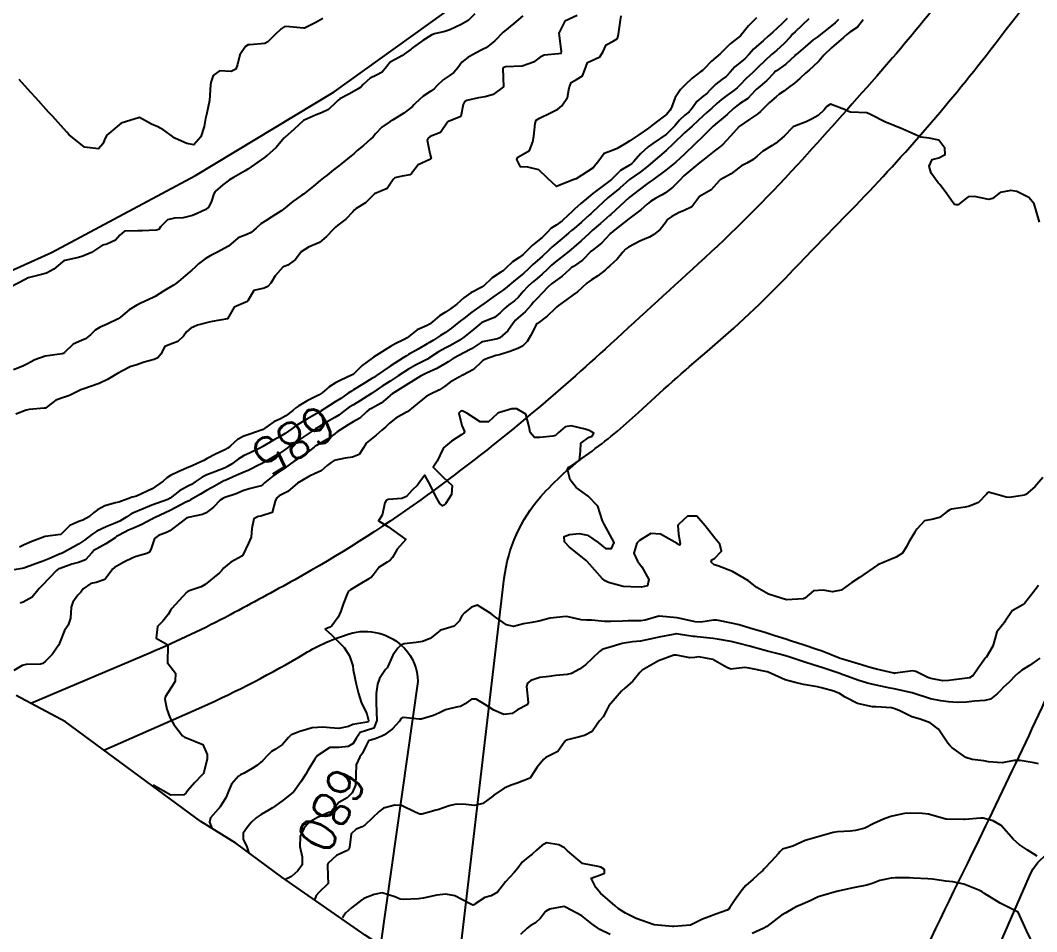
# Model space of a CAD drawing. Header units: metres. Extents: x 286371 to 293043, y 7462578 to 7466404.
# Drawn here: x 286779.7 to 286891.6, y 7465670.1 to 7465770.5 of the extents above; entities that cross this region are included whole.
import ezdxf
from ezdxf.enums import TextEntityAlignment as Align

# ---------------------------------------------------------------- set-up
doc = ezdxf.new("R2010")
doc.units = ezdxf.units.M
doc.header["$MEASUREMENT"] = 0
for name, color, linetype in [('Area', 45, 'Continuous'), ('Cotas', 45, 'Continuous'), ('Curvas de Nivel 1m', 11, 'Continuous'), ('Curvas de Nivel 5m', 15, 'Continuous'), ('Edificações', 30, 'Continuous'), ('Vias primárias', 230, 'Continuous')]:
    doc.layers.add(name, color=color, linetype=linetype)
doc.styles.add('Style-STANDARD', font='STANDARD.shx')

msp = doc.modelspace()

# ---------------------------------------------------------------- linework, layer by layer
at = {"layer": 'Area'}
msp.add_polyline3d([(286891.95, 7465619.47, 678.76), (286878.16, 7465629.85, 678.46), (286875.94, 7465630.88, 676.35), (286874.67, 7465631.51, 675.96), (286868.37, 7465635.89, 672.45), (286861.55, 7465639.93, 686.97), (286856.38, 7465643.57, 673.33), (286855.23, 7465644.44, 683.92), (286854.12, 7465645.22, 683.89), (286845.85, 7465651.02, 684.57), (286841.02, 7465654.13, 675), (286836.57, 7465657.43, 675.8), (286827.94, 7465662.83, 688.38), (286823.93, 7465665.63, 688.63), (286817.67, 7465669.74, 677.89), (286808.48, 7465676.13, 680.28), (286803.41, 7465679.86, 686.57), (286799.57, 7465682.24, 690.82), (286784.68, 7465693.22, 697.31), (286779.24, 7465696.11, 698.82)], dxfattribs=at)
at = {"layer": 'Curvas de Nivel 1m', "flags": 128}
for points, elevation in [([(286841, 7465771.01), (286839.64, 7465770.38), (286838.97, 7465769.04), (286839.24, 7465767.04), (286839.17, 7465766.81), (286838.94, 7465766.76), (286837.37, 7465766.63), (286836.93, 7465766.42), (286836.17, 7465765.84), (286834.92, 7465765.4), (286833.11, 7465765.34), (286832.92, 7465765.27), (286832.84, 7465765.22), (286832.81, 7465765.15), (286832.88, 7465763.14), (286831.74, 7465762.29), (286830.87, 7465762.05), (286830.14, 7465761.91), (286828.86, 7465761.62), (286828.59, 7465761.47), (286828.45, 7465761.21), (286828.17, 7465759.87), (286826.83, 7465759.33), (286826.76, 7465759.3), (286826.71, 7465759.24), (286825.94, 7465758.11), (286824.8, 7465757.66), (286824.57, 7465757.5), (286824.48, 7465757.27), (286824.77, 7465755.78), (286824.91, 7465755.26), (286824.85, 7465755.18), (286824.76, 7465755.12), (286823.49, 7465754.55), (286822.74, 7465753.58), (286822.58, 7465753.45), (286821.73, 7465753.31), (286820.93, 7465753.12), (286820.73, 7465752.92), (286820.08, 7465751.96), (286818.7, 7465751.35), (286817.69, 7465750.37), (286816.68, 7465749.75), (286816.47, 7465749.6), (286816.28, 7465749.39), (286815.51, 7465748.56), (286814.65, 7465747.9), (286814.38, 7465747.68), (286814.14, 7465747.42), (286813.4, 7465746.66), (286812.62, 7465746.01), (286811.41, 7465745.47), (286810.61, 7465744.96), (286809.97, 7465744.11), (286809.14, 7465743.51), (286808.73, 7465743.36), (286808.58, 7465743.27), (286807.76, 7465742.33), (286807.28, 7465741.53), (286806.94, 7465741.15), (286806.55, 7465740.97), (286805.4, 7465740.7), (286804.73, 7465739.57), (286804.63, 7465739.47), (286804.52, 7465739.43), (286803.22, 7465738.89), (286802.49, 7465737.6), (286800.82, 7465737.3), (286800.49, 7465737.24), (286799.22, 7465736.91), (286798.48, 7465736.57), (286797.98, 7465736.16), (286797.65, 7465735.68), (286797.05, 7465735.09), (286796.45, 7465734.86), (286795.61, 7465734.54), (286795.15, 7465733.71), (286794.85, 7465733.29), (286794.43, 7465733.12), (286793.34, 7465732.82), (286792.42, 7465732.51), (286791.85, 7465732.33), (286790.79, 7465731.78), (286790.55, 7465731.63), (286790.4, 7465731.56), (286789.29, 7465730.91), (286788.38, 7465730.49), (286786.58, 7465729.85), (286786.37, 7465729.77), (286785.1, 7465729.14), (286784.36, 7465728.9), (286783.6, 7465728.65), (286782.67, 7465727.91), (286782.48, 7465727.77), (286782.34, 7465727.74), (286780.66, 7465727.62), (286780.34, 7465727.55), (286779.2, 7465727.09)], 688), ([(286835.01, 7465770.94), (286834.01, 7465770.11), (286832.99, 7465769.27), (286832.84, 7465769.14), (286831.93, 7465768.19), (286830.96, 7465767.45), (286830.78, 7465767.36), (286830.42, 7465767.18), (286829.48, 7465766.66), (286828.94, 7465766.35), (286828.31, 7465765.84), (286827.87, 7465765.22), (286827.42, 7465764.72), (286826.91, 7465764.36), (286826.23, 7465763.91), (286825.56, 7465763.25), (286825.23, 7465762.92), (286824.88, 7465762.67), (286824.03, 7465762.12), (286823.16, 7465761.29), (286823.02, 7465761.14), (286822.86, 7465760.98), (286821.92, 7465760.23), (286820.84, 7465759.56), (286820.68, 7465759.48), (286820.39, 7465759.33), (286819.49, 7465758.68), (286818.81, 7465757.98), (286818.52, 7465757.64), (286818.26, 7465757.36), (286817.47, 7465756.69), (286816.78, 7465756.11), (286816.39, 7465755.77), (286815.94, 7465755.4), (286815.29, 7465754.88), (286814.75, 7465754.45), (286814.18, 7465753.99), (286813.47, 7465753.43), (286813.06, 7465753.11), (286812.72, 7465752.84), (286811.97, 7465752.21), (286811.07, 7465751.47), (286810.86, 7465751.31), (286810.7, 7465751.2), (286809.68, 7465750.51), (286808.68, 7465749.67), (286808.6, 7465749.59), (286808.49, 7465749.52), (286807.39, 7465748.81), (286806.66, 7465748.36), (286806.17, 7465748.04), (286805.67, 7465747.56), (286805.11, 7465747.09), (286804.63, 7465746.89), (286803.69, 7465746.53), (286802.61, 7465745.6), (286801.32, 7465744.91), (286800.6, 7465744.54), (286800.04, 7465744.2), (286799.33, 7465743.65), (286798.95, 7465743.29), (286798.57, 7465742.94), (286797.89, 7465742.35), (286797.12, 7465741.69), (286796.79, 7465741.45), (286796.55, 7465741.3), (286795.56, 7465740.7), (286794.53, 7465740.05), (286794.32, 7465739.94), (286793.85, 7465739.73), (286792.95, 7465739.32), (286792.51, 7465739.1), (286791.68, 7465738.6), (286790.72, 7465737.78), (286790.6, 7465737.68), (286790.49, 7465737.61), (286789.27, 7465737.02), (286788.48, 7465736.67), (286787.95, 7465736.35), (286787.41, 7465735.83), (286786.89, 7465735.4), (286786.45, 7465735.21), (286785.52, 7465734.79), (286784.55, 7465733.87), (286784.43, 7465733.78), (286784.3, 7465733.74), (286782.44, 7465733.48), (286781.29, 7465733.07), (286780.42, 7465732.62), (286779.97, 7465732.4), (286778.95, 7465731.97)], 689), ([(286872.46, 7465770.53), (286871.82, 7465769.71), (286870.98, 7465769.14), (286870.65, 7465768.89), (286870.29, 7465768.56), (286868.96, 7465767.44), (286868.12, 7465766.61), (286867.59, 7465765.96), (286866.92, 7465765.33), (286866.54, 7465765.01), (286866.12, 7465764.64), (286865.49, 7465764.06), (286864.9, 7465763.54), (286864.39, 7465763.16), (286863.73, 7465762.67), (286863.23, 7465762.32), (286862.87, 7465762.05), (286862.16, 7465761.4), (286861.45, 7465760.71), (286861.15, 7465760.41), (286860.85, 7465760.16), (286860, 7465759.56), (286858.82, 7465758.77), (286857.87, 7465757.7), (286856.98, 7465756.77), (286856.88, 7465756.68), (286856.79, 7465756.61), (286856.05, 7465756.05), (286854.77, 7465755.02), (286854.5, 7465754.81), (286852.74, 7465753.33), (286852.23, 7465752.84), (286851.5, 7465752.08), (286850.71, 7465751.48), (286850.33, 7465751.25), (286849.66, 7465750.88), (286849.06, 7465750.53), (286848.69, 7465750.21), (286848.01, 7465749.58), (286847.1, 7465748.92), (286846.67, 7465748.62), (286844.93, 7465747.24), (286844.64, 7465747), (286844.62, 7465746.99), (286844.6, 7465746.97), (286843.68, 7465745.93), (286842.62, 7465745.1), (286842.56, 7465745.05), (286842.5, 7465745), (286841.57, 7465744.04), (286840.59, 7465743.37), (286840.38, 7465743.23), (286840.15, 7465743.03), (286839.33, 7465742.29), (286838.56, 7465741.75), (286838.17, 7465741.45), (286837.76, 7465741.07), (286837.17, 7465740.45), (286836.53, 7465739.81), (286836.19, 7465739.43), (286835.91, 7465739.09), (286835.27, 7465738.35), (286834.5, 7465737.69), (286834.19, 7465737.43), (286833.96, 7465737.12), (286833.35, 7465736.26), (286832.47, 7465735.5), (286832.22, 7465735.4), (286831.13, 7465735.16), (286830.57, 7465735.06), (286830.46, 7465735.01), (286829.35, 7465734.3), (286828.44, 7465733.8), (286828.05, 7465733.6), (286827.35, 7465733.22), (286826.79, 7465732.87), (286826.42, 7465732.63), (286825.56, 7465732.11), (286824.41, 7465731.62), (286824.17, 7465731.51), (286823.75, 7465731.27), (286822.39, 7465730.43), (286820.64, 7465729.33), (286820.48, 7465729.22), (286820.37, 7465729.1), (286819.42, 7465728.29), (286818.35, 7465727.72), (286818.11, 7465727.61), (286817.81, 7465727.37), (286817.05, 7465726.67), (286816.33, 7465726.24), (286815.78, 7465725.94), (286814.96, 7465725.41), (286814.59, 7465725.14), (286814.31, 7465724.92), (286813.43, 7465724.3), (286812.29, 7465723.63), (286812.17, 7465723.57), (286812.03, 7465723.46), (286811.07, 7465722.68), (286810.26, 7465722.18), (286809.83, 7465721.92), (286809.28, 7465721.5), (286808.7, 7465721.06), (286808.24, 7465720.77), (286807.48, 7465720.28), (286806.58, 7465719.54), (286806.4, 7465719.36), (286806.22, 7465719.21), (286804.9, 7465718.88), (286804.21, 7465718.66), (286803.47, 7465718.33), (286802.2, 7465717.91), (286801.98, 7465717.82), (286801.68, 7465717.61), (286800.97, 7465716.84), (286800.17, 7465716.23), (286799.75, 7465716.06), (286798.16, 7465715.71), (286798.04, 7465715.67), (286796.14, 7465714.26), (286795.79, 7465714.06), (286794.9, 7465713.72), (286794.47, 7465713.39), (286794.11, 7465712.32), (286793.92, 7465711.92), (286793.61, 7465711.74), (286792.45, 7465711.41), (286792.1, 7465711.28), (286791.08, 7465710.79), (286790.08, 7465710.23), (286789.85, 7465710.02), (286789.71, 7465709.8), (286788.99, 7465708.88), (286788.06, 7465708.56), (286787.45, 7465708.44), (286786.61, 7465707.85), (286786.37, 7465707.51), (286786.03, 7465707.17), (286785.48, 7465706.41), (286785.31, 7465705.86), (286785.24, 7465704.62), (286784.96, 7465703.87), (286784.57, 7465703.28), (286784.02, 7465701.88), (286784.01, 7465701.83), (286783.95, 7465701.7), (286783.21, 7465700.62), (286782.48, 7465699.91), (286782.17, 7465699.66), (286781.92, 7465699.57), (286780.33, 7465699.52), (286779.92, 7465699.43), (286779, 7465698.86)], 684), ([(286866.49, 7465770.62), (286864.98, 7465769.2), (286864.7, 7465768.93), (286864.45, 7465768.66), (286863.74, 7465767.89), (286862.95, 7465767.17), (286862.69, 7465766.95), (286862.39, 7465766.69), (286861.63, 7465766.01), (286860.92, 7465765.31), (286860.62, 7465765.01), (286860.31, 7465764.72), (286859.58, 7465764.06), (286858.89, 7465763.33), (286858.6, 7465763.03), (286858.23, 7465762.75), (286857.44, 7465762.2), (286856.87, 7465761.75), (286856.35, 7465761.29), (286855.79, 7465760.79), (286855.3, 7465760.35), (286854.84, 7465759.93), (286854.26, 7465759.38), (286853.63, 7465758.82), (286852.81, 7465758.09), (286851.56, 7465756.85), (286850.78, 7465756.13), (286849.31, 7465754.89), (286848.76, 7465754.42), (286847.91, 7465753.74), (286846.73, 7465752.92), (286845.68, 7465751.98), (286844.71, 7465751.21), (286844.41, 7465750.96), (286842.68, 7465749.34), (286842.5, 7465749.17), (286842.32, 7465749), (286841.46, 7465748.22), (286840.65, 7465747.54), (286840.37, 7465747.31), (286840.04, 7465747.03), (286839.29, 7465746.39), (286838.63, 7465745.84), (286838.2, 7465745.48), (286837.78, 7465745.07), (286837.18, 7465744.5), (286836.6, 7465743.98), (286836.12, 7465743.56), (286835.62, 7465743.1), (286835.08, 7465742.6), (286834.57, 7465742.18), (286833.97, 7465741.72), (286833.27, 7465741.13), (286832.89, 7465740.8), (286832.55, 7465740.55), (286831.72, 7465739.97), (286830.59, 7465739.17), (286830.55, 7465739.15), (286830.52, 7465739.13), (286829.39, 7465738.31), (286828.5, 7465737.63), (286828.26, 7465737.44), (286827.97, 7465737.21), (286827.14, 7465736.57), (286826.48, 7465736.1), (286825.96, 7465735.76), (286825.17, 7465735.25), (286824.73, 7465734.99), (286824.46, 7465734.84), (286823.47, 7465734.26), (286822.44, 7465733.66), (286822.21, 7465733.53), (286821.85, 7465733.3), (286820.42, 7465732.37), (286818.92, 7465731.36), (286818.61, 7465731.15), (286818.4, 7465731.02), (286817.38, 7465730.39), (286816.38, 7465729.78), (286816.14, 7465729.64), (286815.8, 7465729.4), (286814.96, 7465728.82), (286814.36, 7465728.44), (286813.73, 7465728.05), (286812.82, 7465727.45), (286812.53, 7465727.26), (286812.34, 7465727.16), (286811.24, 7465726.56), (286810.32, 7465726.01), (286810.01, 7465725.8), (286809.6, 7465725.5), (286808.86, 7465724.95), (286808.3, 7465724.62), (286807.58, 7465724.24), (286806.41, 7465723.54), (286806.33, 7465723.5), (286806.28, 7465723.47), (286804.99, 7465722.85), (286804.27, 7465722.5), (286803.69, 7465722.16), (286802.93, 7465721.59), (286802.52, 7465721.33), (286802.25, 7465721.2), (286801.11, 7465720.75), (286800.24, 7465720.41), (286799.71, 7465720.16), (286798.96, 7465719.65), (286798.53, 7465719.35), (286798.22, 7465719.19), (286797.23, 7465718.66), (286796.2, 7465717.85), (286795.94, 7465717.7), (286794.18, 7465717.06), (286793.23, 7465716.69), (286792.17, 7465716.22), (286791.87, 7465716.07), (286791.43, 7465715.78), (286790.65, 7465715.3), (286790.15, 7465715.09), (286789.22, 7465714.74), (286788.14, 7465714.2), (286787.9, 7465714.06), (286787.58, 7465713.83), (286786.75, 7465713.22), (286786.12, 7465712.79), (286785.53, 7465712.45), (286784.46, 7465711.88), (286784.22, 7465711.77), (286784.1, 7465711.72), (286782.85, 7465711.15), (286782.09, 7465710.86), (286781.38, 7465710.63), (286780.08, 7465710.15), (286779.92, 7465710.1), (286779.04, 7465709.96)], 686), ([(286813, 7465770.68), (286812.24, 7465770.22), (286810.99, 7465769.61), (286810.87, 7465769.6), (286808.99, 7465769.77), (286808.75, 7465769.74), (286808.41, 7465769.51), (286807.67, 7465768.83), (286806.96, 7465768.08), (286806.6, 7465767.9), (286804.96, 7465767.77), (286804.77, 7465767.75), (286804.48, 7465767.57), (286803.86, 7465766.66), (286803.62, 7465765.58), (286803.43, 7465765.07), (286802.91, 7465764.81), (286801.64, 7465764.89), (286800.91, 7465764.4), (286800.66, 7465763.63), (286800.62, 7465763.36), (286800.54, 7465761.64), (286800.23, 7465760.25), (286800.09, 7465759.65), (286799.94, 7465758.76), (286799.56, 7465757.65), (286798.79, 7465756.77), (286798.02, 7465756.9), (286796.8, 7465757.46), (286796.65, 7465757.54), (286796.42, 7465757.7), (286795.48, 7465758.38), (286794.82, 7465758.75), (286794.13, 7465759.04), (286792.83, 7465759.75), (286790.82, 7465759.12), (286789.22, 7465757.81), (286789.06, 7465757.56), (286788.79, 7465756.86), (286788.3, 7465756.3), (286786.78, 7465756.48), (286785.07, 7465757.87), (286784.81, 7465758.16), (286783.24, 7465759.9), (286782.84, 7465760.33), (286781.4, 7465761.93), (286780.87, 7465762.5), (286779.56, 7465763.95)], 691), ([(286864.1, 7465770.67), (286863.56, 7465770.11), (286862.99, 7465769.58), (286862.51, 7465769.17), (286862, 7465768.7), (286861.46, 7465768.21), (286860.96, 7465767.79), (286860.4, 7465767.28), (286859.91, 7465766.73), (286859.44, 7465766.23), (286858.93, 7465765.81), (286858.34, 7465765.33), (286857.82, 7465764.76), (286857.38, 7465764.29), (286856.9, 7465763.93), (286856.25, 7465763.43), (286855.63, 7465762.79), (286855.26, 7465762.42), (286854.87, 7465762.12), (286854.17, 7465761.51), (286853.67, 7465760.82), (286853.3, 7465760.38), (286852.84, 7465760.01), (286852.23, 7465759.45), (286851.75, 7465758.85), (286850.81, 7465757.93), (286849.31, 7465756.89), (286848.79, 7465756.52), (286847.94, 7465755.75), (286847.24, 7465754.92), (286847.01, 7465754.68), (286846.76, 7465754.53), (286845.75, 7465753.94), (286844.75, 7465752.95), (286844.61, 7465752.84), (286842.71, 7465751.38), (286842.49, 7465751.22), (286842.22, 7465751), (286841.4, 7465750.31), (286840.68, 7465749.66), (286840.36, 7465749.35), (286840.05, 7465749.03), (286839.33, 7465748.38), (286838.66, 7465747.91), (286838.14, 7465747.57), (286837.64, 7465747.07), (286837.15, 7465746.56), (286836.63, 7465746.13), (286836.05, 7465745.66), (286835.48, 7465745.1), (286835.04, 7465744.67), (286834.6, 7465744.35), (286833.86, 7465743.86), (286833.1, 7465743.14), (286832.83, 7465742.89), (286832.58, 7465742.73), (286831.63, 7465742.1), (286830.63, 7465741.17), (286830.59, 7465741.14), (286830.55, 7465741.12), (286829.29, 7465740.44), (286828.53, 7465739.91), (286828.15, 7465739.59), (286827.73, 7465739.22), (286827.06, 7465738.68), (286826.51, 7465738.34), (286825.83, 7465737.92), (286825.07, 7465737.26), (286824.75, 7465737), (286824.49, 7465736.87), (286823.38, 7465736.38), (286822.47, 7465735.66), (286822.28, 7465735.49), (286821.95, 7465735.3), (286820.95, 7465734.83), (286820.45, 7465734.55), (286818.59, 7465733.36), (286818.43, 7465733.27), (286817.34, 7465732.46), (286816.41, 7465731.55), (286816.33, 7465731.48), (286816.16, 7465731.4), (286814.96, 7465730.85), (286814.39, 7465730.56), (286813.69, 7465730.12), (286812.91, 7465729.45), (286812.6, 7465729.22), (286812.37, 7465729.11), (286811.28, 7465728.55), (286810.35, 7465728.02), (286810.03, 7465727.81), (286809.68, 7465727.49), (286808.93, 7465726.91), (286808.33, 7465726.58), (286807.6, 7465726.25), (286806.61, 7465725.54), (286806.43, 7465725.42), (286806.31, 7465725.37), (286804.96, 7465724.91), (286804.3, 7465724.66), (286803.59, 7465724.29), (286802.85, 7465723.6), (286802.54, 7465723.34), (286802.28, 7465723.2), (286801.19, 7465722.71), (286800.26, 7465722.21), (286799.89, 7465722.01), (286799.17, 7465721.65), (286798.53, 7465721.38), (286798.25, 7465721.27), (286797.14, 7465720.78), (286796.23, 7465720.35), (286795.83, 7465720.1), (286795.41, 7465719.71), (286794.21, 7465718.88), (286792.5, 7465718.06), (286792.2, 7465717.99), (286792, 7465717.97), (286791.53, 7465717.77), (286790.55, 7465717.42), (286790.19, 7465717.32), (286789, 7465717), (286788.18, 7465716.57), (286787.77, 7465716.23), (286787.31, 7465715.84), (286786.58, 7465715.43), (286786.16, 7465715.27), (286785.17, 7465714.85), (286784.2, 7465713.88), (286784.16, 7465713.86), (286784.13, 7465713.85), (286782.43, 7465713.61), (286782.13, 7465713.52), (286780.97, 7465713.09), (286780.12, 7465712.72), (286779.61, 7465712.46)], 687), ([(286860.73, 7465770.72), (286859.85, 7465769.87), (286858.97, 7465768.74), (286857.83, 7465767.89), (286856.95, 7465767.01), (286856.83, 7465766.89), (286856.71, 7465766.78), (286855.77, 7465765.95), (286854.92, 7465765.09), (286854.77, 7465764.95), (286854.59, 7465764.81), (286853.65, 7465764.08), (286852.89, 7465763.38), (286852.62, 7465763.11), (286852.34, 7465762.84), (286851.76, 7465761.96), (286851.35, 7465760.86), (286851.17, 7465760.53), (286850.84, 7465760.14), (286850.12, 7465759.59), (286849.22, 7465758.89), (286848.82, 7465758.6), (286847.76, 7465757.86), (286846.8, 7465757.2), (286846.36, 7465756.93), (286845.39, 7465756.34), (286844.78, 7465756.08), (286843.95, 7465755.8), (286843.38, 7465754.98), (286842.75, 7465754.21), (286840.87, 7465753.02), (286840.78, 7465752.98), (286840.73, 7465752.96), (286839.34, 7465752.43), (286838.72, 7465752.18), (286837.73, 7465753.07), (286836.75, 7465754), (286835.57, 7465754.28), (286834.75, 7465754.34), (286834.33, 7465755.12), (286834.47, 7465755.41), (286834.77, 7465755.58), (286835.75, 7465756.13), (286836.1, 7465757.09), (286836.21, 7465757.69), (286836.35, 7465759.09), (286836.46, 7465759.46), (286836.83, 7465759.7), (286838.06, 7465760.27), (286838.85, 7465760.67), (286839.31, 7465761.04), (286839.92, 7465761.97), (286840.11, 7465763.03), (286840.31, 7465763.6), (286840.9, 7465763.93), (286841.57, 7465764.34), (286841.82, 7465765), (286842.12, 7465765.8), (286842.93, 7465766.2), (286843.48, 7465766.43), (286843.82, 7465766.97), (286844.17, 7465767.75), (286844.96, 7465768.15), (286845.44, 7465768.47), (286845.55, 7465768.95), (286845.72, 7465770.22), (286845.83, 7465770.94)], 688), ([(286891.85, 7465748.24), (286891.53, 7465749.39), (286891.29, 7465750.25), (286890.7, 7465750.97), (286889.37, 7465751.62), (286888.72, 7465751.74), (286887.53, 7465751.49), (286886.7, 7465750.84), (286886.3, 7465750.72), (286884.7, 7465751.06), (286884.03, 7465751.03), (286883.19, 7465750.37), (286882.9, 7465750.16), (286882.69, 7465750.15), (286882.51, 7465750.2), (286882.36, 7465750.38), (286881.47, 7465751.63), (286880.88, 7465752.4), (286880.73, 7465752.58), (286879.94, 7465753.62), (286879.74, 7465754.42), (286880.05, 7465755.13), (286880.77, 7465755.33), (286881.47, 7465755.7), (286881.43, 7465756.39), (286880.8, 7465757.25), (286879.72, 7465757.5), (286878.8, 7465757.6), (286876.81, 7465758.46), (286874.83, 7465759.29), (286873.27, 7465760.1), (286872.85, 7465760.27), (286871.07, 7465760.34), (286870.85, 7465760.42), (286870.59, 7465760.57), (286868.86, 7465761.24), (286868.47, 7465760.99), (286868.16, 7465760.6), (286867.49, 7465759.97), (286866.84, 7465759.6), (286866.18, 7465759.29), (286864.83, 7465758.76), (286864.75, 7465758.73), (286864.68, 7465758.66), (286863.77, 7465757.71), (286862.8, 7465756.9), (286862.67, 7465756.82), (286862.44, 7465756.69), (286861.42, 7465756.07), (286860.78, 7465755.49), (286860.36, 7465755.14), (286859.64, 7465754.73), (286859.06, 7465754.44), (286858.76, 7465754.22), (286857.93, 7465753.57), (286856.74, 7465752.89), (286856.61, 7465752.78), (286855.73, 7465751.78), (286854.71, 7465751.22), (286854.46, 7465751.06), (286854.27, 7465750.81), (286853.59, 7465749.92), (286852.68, 7465749.49), (286852.22, 7465749.3), (286851.39, 7465748.85), (286850.98, 7465748.55), (286850.66, 7465748.11), (286850.11, 7465747.42), (286849.41, 7465746.88), (286848.93, 7465746.6), (286848.64, 7465746.47), (286847.87, 7465746.15), (286846.62, 7465745.48), (286846.31, 7465745.25), (286846.01, 7465744.94), (286845.38, 7465744.17), (286844.59, 7465743.42), (286844.34, 7465743.21), (286844.07, 7465742.97), (286843.25, 7465742.31), (286842.57, 7465741.87), (286842.05, 7465741.51), (286841.49, 7465741.01), (286841.01, 7465740.55), (286840.54, 7465740.22), (286839.84, 7465739.73), (286838.93, 7465739.05), (286838.7, 7465738.87), (286838.52, 7465738.69), (286837.69, 7465737.89), (286836.62, 7465737.08), (286836.55, 7465737.03), (286836.49, 7465736.93), (286835.86, 7465735.71), (286835.49, 7465735.1), (286834.98, 7465734.58), (286834.45, 7465734.32), (286833.58, 7465733.99), (286832.44, 7465733.64), (286832.04, 7465733.55), (286830.91, 7465733.17), (286830.6, 7465733), (286830.43, 7465732.82), (286829.58, 7465732.03), (286828.41, 7465731.4), (286828.27, 7465731.34), (286828.02, 7465731.21), (286827.01, 7465730.61), (286826.39, 7465730.13), (286825.85, 7465729.77), (286824.76, 7465729.26), (286824.37, 7465729.03), (286822.98, 7465727.92), (286822.35, 7465727.39), (286822.3, 7465727.35), (286822.22, 7465727.31), (286821.02, 7465726.64), (286820.33, 7465726.09), (286819.94, 7465725.72), (286819.5, 7465725.35), (286818.86, 7465724.8), (286818.3, 7465724.35), (286817.78, 7465723.89), (286817.48, 7465723.38), (286816.99, 7465722.66), (286816.27, 7465722.35), (286815.44, 7465722.24), (286814.26, 7465721.98), (286813.9, 7465721.79), (286813.49, 7465721.44), (286812.83, 7465720.87), (286812.24, 7465720.59), (286811.47, 7465720.23), (286810.22, 7465719.51), (286810.21, 7465719.5), (286810.19, 7465719.49), (286809.13, 7465718.58), (286808.2, 7465718.1), (286807.88, 7465717.84), (286807.75, 7465717.52), (286807.42, 7465716.28), (286806.17, 7465715.86), (286805.89, 7465715.83), (286805.39, 7465715.56), (286805.2, 7465714.5), (286805.12, 7465713.56), (286804.81, 7465712.88), (286804.2, 7465711.57), (286804.16, 7465711.51), (286804.09, 7465711.46), (286802.88, 7465710.81), (286802.07, 7465710.13), (286801.83, 7465709.85), (286801.61, 7465709.61), (286800.04, 7465708.34), (286799.59, 7465708.1), (286798.38, 7465707.67), (286798.14, 7465707.57), (286798.03, 7465707.48), (286797.15, 7465706.56), (286796.39, 7465705.7), (286796.23, 7465705.47), (286795.99, 7465705.05), (286795.38, 7465704.32), (286794.8, 7465703.72), (286794.67, 7465702.44), (286795.94, 7465701.7), (286795.91, 7465699.7), (286796.8, 7465698.59), (286796.75, 7465697.69), (286796.42, 7465697.15), (286795.86, 7465696.31), (286795.65, 7465695.92), (286795.61, 7465695.71), (286795.84, 7465694.63), (286796.17, 7465693.7), (286796.58, 7465692.92), (286797.54, 7465691.68), (286797.79, 7465691.53), (286798, 7465691.47), (286799.78, 7465690.74), (286800.27, 7465689.64), (286800.25, 7465689.14), (286799.89, 7465687.64), (286799.85, 7465687.53), (286799.73, 7465687.37), (286798.88, 7465686.49), (286798.15, 7465685.67), (286797.95, 7465685.42), (286797.7, 7465685.19), (286796.25, 7465685.14), (286794.34, 7465686.25)], 683), ([(286892.23, 7465720.11), (286891.36, 7465719.11), (286890.36, 7465718.26), (286890.27, 7465718.2), (286890.2, 7465718.17), (286888.56, 7465717.93), (286888.2, 7465717.96), (286886.92, 7465718.31), (286886.21, 7465718.5), (286886.11, 7465718.42), (286886.07, 7465718.33), (286885.16, 7465717.37), (286884.18, 7465716.98), (286883.67, 7465716.87), (286882.18, 7465716.62), (286881.99, 7465716.57), (286881.72, 7465716.39), (286880.85, 7465715.72), (286880.16, 7465715.54), (286879.22, 7465715.37), (286878.36, 7465714.44), (286878.28, 7465714.31), (286878.14, 7465714.09), (286877.52, 7465713.06), (286877.19, 7465712.46), (286876.79, 7465711.78), (286876.1, 7465711.36), (286875.47, 7465711.1), (286874.08, 7465710.5), (286872.06, 7465709.12), (286871.21, 7465708.56), (286870.54, 7465708.07), (286870.04, 7465707.71), (286869.09, 7465707.54), (286868.04, 7465707.73), (286867.01, 7465707.65), (286866.03, 7465706.84), (286865.91, 7465706.75), (286864.02, 7465706.66), (286862.03, 7465707.26), (286860.75, 7465708.01), (286860.05, 7465708.56), (286859.83, 7465708.73), (286858.07, 7465709.77), (286856.46, 7465710.4), (286856.08, 7465710.51), (286855.75, 7465710.79), (286855.82, 7465711.06), (286856.09, 7465711.22), (286856.88, 7465712), (286856.7, 7465712.78), (286856.13, 7465713.45), (286855.09, 7465714.8), (286854.17, 7465715.87), (286853.14, 7465715.86), (286852.16, 7465714.98), (286852.09, 7465714.91), (286852.05, 7465714.85), (286852.14, 7465713.89), (286852.33, 7465712.84), (286852.3, 7465712.66), (286852.12, 7465712.75), (286852, 7465712.85), (286850.14, 7465713.89), (286849.08, 7465713.95), (286848.13, 7465713.36), (286847.86, 7465713.17), (286847.55, 7465712.91), (286847.24, 7465711.78), (286847.63, 7465710.91), (286848.09, 7465710.3), (286848.88, 7465708.89), (286848.74, 7465708.21), (286848.05, 7465708.04), (286846.88, 7465708.1), (286846.05, 7465708.13), (286844.44, 7465708.58), (286844.06, 7465708.76), (286843.79, 7465708.97), (286842.09, 7465710.89), (286841.98, 7465711), (286840.12, 7465712.48), (286839.61, 7465713.03), (286839.54, 7465713.62), (286840.14, 7465713.83), (286841.21, 7465713.94), (286842.14, 7465713.78), (286843.28, 7465712.98), (286844.11, 7465712.31), (286844.75, 7465712.32), (286845.04, 7465712.95), (286844.15, 7465714.65), (286843.95, 7465714.97), (286843.78, 7465715.35), (286843.27, 7465716.98), (286842.2, 7465718.08), (286840.87, 7465719.01), (286840.23, 7465719.88), (286839.94, 7465721.03), (286840.02, 7465721.25), (286840.25, 7465721.34), (286841.23, 7465722.04), (286841.36, 7465723.01), (286841.39, 7465723.9), (286842.3, 7465724.57), (286842.63, 7465724.66), (286842.81, 7465724.99), (286842.31, 7465725.31), (286841.86, 7465725.45), (286840.32, 7465725.82), (286839.65, 7465725.7), (286838.9, 7465725.05), (286838.59, 7465724.76), (286838.3, 7465724.66), (286836.86, 7465724.51), (286836.3, 7465724.53), (286835.82, 7465725.09), (286835.69, 7465725.71), (286835.32, 7465727.1), (286834.34, 7465727.68), (286833.8, 7465727.67), (286832.34, 7465727.26), (286832.26, 7465727.22), (286832.19, 7465727.15), (286831.23, 7465726.25), (286830.32, 7465726.26), (286828.84, 7465727.2), (286828.34, 7465727.45), (286828.16, 7465727.39), (286827.97, 7465727.21), (286828.31, 7465725.86), (286828.58, 7465725.2), (286828.52, 7465724.99), (286828.3, 7465724.85), (286827.17, 7465724.11), (286826.28, 7465723.38), (286826.2, 7465723.25), (286825.59, 7465721.92), (286825.13, 7465721.26), (286826.23, 7465720.17), (286827.22, 7465719.23), (286827.17, 7465718.26), (286826.48, 7465717.24), (286826.35, 7465717.07), (286826.18, 7465717.02), (286825.88, 7465717.25), (286825.42, 7465718.03), (286824.86, 7465719.26), (286824.23, 7465720.37), (286823.73, 7465719.77), (286823.4, 7465719.29), (286822.79, 7465718.71), (286822.19, 7465718.02), (286821.7, 7465717.81), (286820.19, 7465717.7), (286819.95, 7465717.58), (286819.81, 7465717.34), (286819.53, 7465715.98), (286819.12, 7465715.35), (286820.14, 7465714.71), (286822.12, 7465713.3), (286821.19, 7465712.23), (286820.68, 7465711.33), (286820.4, 7465711.02), (286820.09, 7465710.81), (286819.18, 7465710.25), (286818.52, 7465709.36), (286818.3, 7465709.12), (286818.06, 7465708.97), (286817.06, 7465708.37), (286816.04, 7465707.76), (286815.82, 7465707.61), (286815.7, 7465707.4), (286815.24, 7465706.19), (286814.97, 7465705.41), (286814.68, 7465704.73), (286813.98, 7465703.79), (286813.75, 7465703.65), (286813.25, 7465703.44), (286813.96, 7465702.8), (286815.35, 7465701.4), (286815.93, 7465700.48), (286816.29, 7465699.39), (286816.35, 7465698.94), (286816.66, 7465697.38), (286816.92, 7465696.33), (286817.22, 7465695.37), (286817.83, 7465694.09), (286818.01, 7465693.36), (286817.97, 7465693.22), (286817.82, 7465693.17), (286816.29, 7465692.92), (286815.81, 7465692.71), (286814.75, 7465692.47), (286813.81, 7465692.56), (286812.99, 7465692.62), (286811.81, 7465692.57), (286810.47, 7465692.15), (286809.8, 7465691.91), (286809.5, 7465691.8), (286809.23, 7465691.5), (286808.56, 7465690.74), (286807.77, 7465690.22), (286807.35, 7465689.95), (286806.93, 7465689.54), (286806.37, 7465688.93), (286805.75, 7465688.4), (286805.23, 7465688.07), (286804.33, 7465687.58), (286803.94, 7465687.37), (286803.73, 7465687.23), (286802.94, 7465686.37), (286802.62, 7465685.6), (286802.36, 7465684.94), (286801.68, 7465683.87), (286801.57, 7465683.73), (286801.47, 7465683.62), (286800.65, 7465682.64), (286800.53, 7465682.19), (286800.78, 7465681.53)], 682), ([(286891.76, 7465708.24), (286891.03, 7465707.26), (286890.21, 7465706.26), (286890.12, 7465706.17), (286890.02, 7465706.12), (286888.84, 7465705.45), (286888.09, 7465704.29), (286888.06, 7465704.22), (286887.99, 7465704.13), (286887.16, 7465703.12), (286886.96, 7465702.31), (286886.73, 7465701.54), (286885.99, 7465700.32), (286885.96, 7465700.29), (286885.93, 7465700.25), (286885.13, 7465699.12), (286884.55, 7465698.34), (286884.17, 7465698.08), (286883.9, 7465698.02), (286882.43, 7465697.85), (286881.89, 7465697.77), (286881.23, 7465697.74), (286879.9, 7465697.98), (286879.58, 7465698.1), (286878.9, 7465698.43), (286878.24, 7465698.78), (286877.91, 7465698.84), (286876, 7465698.58), (286875.91, 7465698.56), (286875.82, 7465698.57), (286873.91, 7465699.03), (286873.22, 7465699.22), (286871.92, 7465699.61), (286870.46, 7465700.04), (286869.93, 7465700.21), (286868.95, 7465700.59), (286867.94, 7465700.99), (286867.35, 7465701.2), (286865.95, 7465701.66), (286864.47, 7465702.15), (286863.96, 7465702.31), (286862.75, 7465702.68), (286861.97, 7465702.94), (286861.63, 7465703.04), (286859.98, 7465703.55), (286858.83, 7465703.89), (286857.98, 7465704.1), (286856.37, 7465704.4), (286855.99, 7465704.4), (286854.58, 7465704.21), (286853.99, 7465704.24), (286852.19, 7465704.65), (286851.99, 7465704.68), (286850.01, 7465704.85), (286849.99, 7465704.85), (286848.46, 7465704.42), (286847.99, 7465704.36), (286846.58, 7465704.34), (286845.98, 7465704.32), (286844.68, 7465704.27), (286843.99, 7465704.28), (286842.55, 7465704.43), (286842, 7465704.43), (286841.44, 7465704.45), (286840, 7465704.79), (286839.79, 7465704.82), (286838, 7465704.63), (286836.77, 7465704.3), (286835.99, 7465704.17), (286835.09, 7465704), (286833.98, 7465703.72), (286833.22, 7465703.9), (286832, 7465704.74), (286831.49, 7465705.16), (286830.02, 7465706.06), (286829.35, 7465705.85), (286828.57, 7465705.21), (286828.31, 7465704.9), (286827.99, 7465704.3), (286827.44, 7465703.76), (286825.98, 7465703.32), (286825.92, 7465703.3), (286825.86, 7465703.25), (286824.81, 7465702.41), (286823.96, 7465702.08), (286823.27, 7465701.97), (286821.95, 7465701.82), (286821.58, 7465701.68), (286821.24, 7465701.32), (286820.71, 7465700.55), (286820.16, 7465699.33), (286820.07, 7465699.18), (286819.91, 7465699), (286819.25, 7465697.99), (286819.01, 7465697.35), (286818.87, 7465696.35), (286818.87, 7465695.35), (286818.91, 7465694.28), (286818.93, 7465693.35), (286818.62, 7465692.54), (286817.81, 7465692.25), (286817.12, 7465692.05), (286816.65, 7465691.38), (286816.35, 7465690.83), (286815.78, 7465690.51), (286814.76, 7465690.39), (286813.78, 7465690.38), (286812.36, 7465689.46), (286812.1, 7465689.12), (286811.75, 7465688.54), (286811.36, 7465687.85), (286811.13, 7465687.47), (286810.59, 7465686.62), (286809.75, 7465685.49), (286809.73, 7465685.47), (286809.7, 7465685.44), (286808.62, 7465684.58), (286807.68, 7465683.89), (286807.46, 7465683.74), (286807.1, 7465683.53), (286806.2, 7465683.02), (286805.66, 7465682.66), (286805.1, 7465682.12), (286804.68, 7465681.57), (286804.23, 7465680.98), (286804.24, 7465680.27), (286804.6, 7465679.57), (286804.71, 7465679.24), (286804.87, 7465678.71)], 681), ([(286891.75, 7465688.6), (286891.27, 7465688.72), (286889.75, 7465688.96), (286889.06, 7465688.97), (286887.75, 7465688.7), (286886.26, 7465688.83), (286885.75, 7465688.94), (286884.47, 7465689.06), (286883.76, 7465689.29), (286882.21, 7465690.39), (286881.98, 7465690.6), (286881.78, 7465690.88), (286880.75, 7465692.41), (286879.82, 7465693.12), (286878.75, 7465693.52), (286877.83, 7465693.77), (286876.42, 7465694.48), (286875.85, 7465694.7), (286875.59, 7465694.75), (286873.85, 7465694.86), (286873.48, 7465694.89), (286871.85, 7465695.24), (286870.49, 7465695.94), (286869.87, 7465696.34), (286869.25, 7465696.58), (286867.88, 7465696.96), (286867.44, 7465697.06), (286865.88, 7465697.34), (286864.99, 7465697.54), (286863.89, 7465697.86), (286861.99, 7465698.69), (286861.9, 7465698.72), (286861.88, 7465698.72), (286859.91, 7465699.14), (286859.45, 7465699.19), (286857.91, 7465699.03), (286857.46, 7465699.21), (286855.92, 7465700.1), (286854.37, 7465700.37), (286853.93, 7465700.29), (286853.38, 7465700.28), (286851.93, 7465700.57), (286851.64, 7465700.56), (286849.92, 7465699.95), (286848.15, 7465698.9), (286847.9, 7465698.66), (286847.11, 7465697.69), (286846.24, 7465696.93), (286845.87, 7465696.6), (286844.47, 7465694.97), (286844.24, 7465694.56), (286843.83, 7465693.77), (286843.46, 7465693.34), (286843.2, 7465692.98), (286842.63, 7465692.16), (286841.79, 7465691.73), (286841.23, 7465691.57), (286839.79, 7465691.22), (286839.68, 7465691.14), (286839.63, 7465691.04), (286838.87, 7465689.94), (286837.76, 7465689.4), (286837.52, 7465689.3), (286837.27, 7465689.07), (286836.58, 7465688.24), (286835.85, 7465687.09), (286835.8, 7465687.01), (286835.72, 7465686.97), (286834.37, 7465686.45), (286833.71, 7465686.23), (286832.94, 7465685.9), (286831.83, 7465685.15), (286831.76, 7465685.09), (286831.69, 7465685.03), (286830.62, 7465684.23), (286829.68, 7465684.02), (286828.75, 7465684.13), (286827.68, 7465684.17), (286826.91, 7465683.99), (286825.67, 7465683.55), (286825.44, 7465683.48), (286824.68, 7465683.26), (286823.88, 7465683.05), (286823.66, 7465683.07), (286823.15, 7465683.28), (286821.67, 7465684), (286820.93, 7465684.06), (286819.67, 7465683.7), (286819.18, 7465683.34), (286817.64, 7465681.87), (286817.34, 7465681.67), (286816.65, 7465681.39), (286816.12, 7465680.9), (286815.92, 7465679.4), (286815.83, 7465679.17), (286815.6, 7465679), (286814.5, 7465678.51), (286813.58, 7465677.67), (286813.5, 7465677.51), (286813.5, 7465677.44), (286813.56, 7465676.21), (286813.57, 7465675.43), (286813.57, 7465675.41), (286813.54, 7465675.39), (286812.54, 7465674.44), (286812.26, 7465674.09), (286812.13, 7465673.7)], 679), ([(286891.6, 7465678.42), (286890.5, 7465679.14), (286889.62, 7465679.72), (286889.01, 7465680.28), (286887.65, 7465681.81), (286886.78, 7465682.32), (286885.66, 7465682.6), (286885.37, 7465682.62), (286883.66, 7465682.47), (286883.55, 7465682.47), (286881.66, 7465682.49), (286881.54, 7465682.51), (286879.66, 7465683.05), (286878.96, 7465683.14), (286877.66, 7465683.17), (286877.01, 7465683.12), (286875.66, 7465682.85), (286875.39, 7465682.76), (286874.69, 7465682.5), (286873.97, 7465682.19), (286873.65, 7465682.03), (286872.64, 7465681.53), (286871.63, 7465681.25), (286871.02, 7465681.17), (286869.63, 7465681.1), (286869.16, 7465681.05), (286867.62, 7465680.6), (286866.08, 7465680.17), (286865.61, 7465679.93), (286864.71, 7465679.54), (286863.6, 7465679.21), (286863.32, 7465678.94), (286863.1, 7465678.67), (286862.37, 7465677.89), (286861.57, 7465677.03), (286861.41, 7465676.85), (286861.25, 7465676.7), (286860.37, 7465675.9), (286859.54, 7465675.21), (286859.14, 7465674.73), (286858.31, 7465673.54), (286857.77, 7465672.76), (286857.66, 7465672.61), (286857.5, 7465672.48), (286856.25, 7465672.03), (286855.49, 7465671.76), (286854.78, 7465671.51), (286853.47, 7465670.82), (286851.64, 7465670.68), (286851.47, 7465670.69), (286849.47, 7465670.88), (286847.49, 7465671.58), (286846.29, 7465672.14), (286845.51, 7465672.68), (286845.15, 7465672.95), (286843.54, 7465674.37), (286843.05, 7465674.98), (286842.54, 7465676.01), (286843.57, 7465676.39), (286843.98, 7465676.55), (286843.98, 7465676.97), (286843.58, 7465677.23), (286843.28, 7465677.28), (286841.58, 7465677.64), (286839.93, 7465679.03), (286839.61, 7465679.35), (286838.98, 7465679.68), (286837.62, 7465679.9), (286837.08, 7465679.61), (286836.5, 7465679.08), (286836.03, 7465678.65), (286835.59, 7465678.33), (286834.93, 7465677.76), (286834.44, 7465677.11), (286834.05, 7465676.63), (286833.56, 7465676.1), (286833.09, 7465675.59), (286832.74, 7465675.14), (286832.22, 7465674.46), (286831.53, 7465674.08), (286830.81, 7465673.88), (286829.77, 7465673.18), (286829.63, 7465673.06), (286829.51, 7465673.03), (286829.2, 7465673.19), (286827.53, 7465674.05), (286826.53, 7465674.23), (286825.53, 7465674.12), (286824.04, 7465673.79), (286823.52, 7465673.72), (286821.86, 7465673.65), (286821.52, 7465673.69), (286820.91, 7465673.94), (286819.53, 7465674.39), (286818.66, 7465674.22), (286817.52, 7465673.77), (286817.27, 7465673.63), (286816.94, 7465673.38), (286816.16, 7465672.74), (286815.5, 7465672.15), (286815.18, 7465671.72), (286815.15, 7465671.63)], 678), ([(286891.34, 7465668.35), (286890.44, 7465670.26), (286889.5, 7465672.27), (286887.52, 7465673.24), (286885.81, 7465674.33), (286885.54, 7465674.51), (286885.19, 7465674.69), (286883.55, 7465675.35), (286882.33, 7465675.61), (286881.55, 7465675.68), (286880.09, 7465675.89), (286879.56, 7465675.95), (286877.99, 7465676.02), (286877.56, 7465676.04), (286875.99, 7465676.05), (286875.56, 7465676), (286874.31, 7465675.75), (286873.55, 7465675.47), (286872.85, 7465675.22), (286871.54, 7465674.98), (286871.17, 7465674.91), (286869.72, 7465674.57), (286869.57, 7465674.54), (286869.53, 7465674.53), (286868.02, 7465674.11), (286867.52, 7465673.94), (286866.61, 7465673.52), (286865.51, 7465673.05), (286865.23, 7465672.92), (286864.77, 7465672.65), (286863.95, 7465672.2), (286863.49, 7465671.93), (286861.85, 7465670.7), (286861.47, 7465670.45), (286860.26, 7465669.92)], 677), ([(286844.6, 7465669.82), (286843.47, 7465670.35), (286842.59, 7465670.99), (286841.5, 7465671.87), (286839.71, 7465672.83), (286839.51, 7465672.88), (286837.95, 7465672.61), (286837.5, 7465672.32), (286836.96, 7465671.6), (286836.39, 7465671.08), (286835.81, 7465670.76), (286835.47, 7465670.49), (286834.75, 7465669.82)], 677)]:
    msp.add_lwpolyline(points, dxfattribs=dict(at, elevation=elevation))
at = {"layer": 'Curvas de Nivel 5m', "flags": 128}
for points, elevation in [([(286829.73, 7465771.19), (286829, 7465770.43), (286828.23, 7465769.99), (286826.99, 7465769.41), (286826.86, 7465769.37), (286826.41, 7465769.24), (286825.27, 7465768.97), (286824.98, 7465768.85), (286824.01, 7465768.23), (286822.96, 7465767.49), (286822.84, 7465767.41), (286822.7, 7465767.3), (286821.7, 7465766.56), (286820.94, 7465766.16), (286820.42, 7465765.85), (286820.02, 7465765.34), (286819.51, 7465764.75), (286818.91, 7465764.43), (286818.19, 7465764.08), (286817.44, 7465763.38), (286817.18, 7465763.09), (286816.89, 7465762.9), (286815.92, 7465762.36), (286814.87, 7465761.8), (286814.64, 7465761.65), (286814.44, 7465761.42), (286813.62, 7465760.66), (286812.85, 7465760.27), (286812.25, 7465760.05), (286810.95, 7465759.47), (286810.87, 7465759.44), (286810.83, 7465759.4), (286809.85, 7465758.46), (286808.8, 7465757.56), (286808.78, 7465757.53), (286808.75, 7465757.51), (286807.85, 7465756.45), (286806.83, 7465755.53), (286806.77, 7465755.49), (286806.59, 7465755.35), (286804.75, 7465754.09), (286804.44, 7465753.89), (286803.93, 7465753.59), (286803.17, 7465753.16), (286802.73, 7465752.9), (286801.98, 7465752.36), (286801.16, 7465751.63), (286800.99, 7465751.35), (286800.7, 7465750.45), (286800.42, 7465749.9), (286800.11, 7465749.64), (286799.15, 7465749.18), (286798.67, 7465748.96), (286797.64, 7465748.71), (286796.67, 7465748.69), (286795.89, 7465748.48), (286795.14, 7465747.72), (286794.93, 7465747.44), (286794.65, 7465747.34), (286793.11, 7465747.29), (286792.65, 7465747.29), (286791.17, 7465747.25), (286790.64, 7465746.79), (286790.18, 7465746.24), (286789.23, 7465745.81), (286788.74, 7465745.7), (286788.62, 7465745.63), (286787.55, 7465744.89), (286786.6, 7465744.51), (286786.09, 7465744.36), (286784.6, 7465744.02), (286784.49, 7465743.99), (286784.33, 7465743.88), (286783.4, 7465743.08), (286782.57, 7465742.63), (286782.03, 7465742.46), (286780.57, 7465742.1), (286780.23, 7465741.94), (286778.55, 7465741.05)], 690), ([(286869.76, 7465770.57), (286869.38, 7465770.2), (286868.99, 7465769.87), (286867.38, 7465768.62), (286866.97, 7465768.3), (286866.06, 7465767.54), (286865.04, 7465766.65), (286864.99, 7465766.61), (286864.94, 7465766.56), (286863.94, 7465765.65), (286862.92, 7465764.91), (286862.79, 7465764.81), (286862.67, 7465764.69), (286861.81, 7465763.79), (286860.89, 7465763.02), (286860.73, 7465762.88), (286860.59, 7465762.72), (286859.75, 7465761.85), (286858.86, 7465761.25), (286858.55, 7465761.06), (286858.2, 7465760.75), (286857.51, 7465760.1), (286856.84, 7465759.54), (286856.42, 7465759.2), (286855.97, 7465758.79), (286854.81, 7465757.66), (286853.92, 7465756.82), (286852.78, 7465755.74), (286851.83, 7465754.85), (286850.75, 7465753.95), (286849.3, 7465752.89), (286848.97, 7465752.66), (286848.73, 7465752.49), (286847.82, 7465751.8), (286846.7, 7465750.94), (286844.68, 7465749.07), (286844.56, 7465748.97), (286843.56, 7465748.09), (286842.65, 7465747.31), (286842.48, 7465747.17), (286842.3, 7465747), (286841.44, 7465746.2), (286840.62, 7465745.47), (286840.38, 7465745.26), (286840.1, 7465745.03), (286839.27, 7465744.38), (286838.6, 7465743.86), (286838.16, 7465743.49), (286837.72, 7465743.07), (286837.13, 7465742.52), (286836.57, 7465742.05), (286836.05, 7465741.61), (286835.52, 7465741.1), (286835.06, 7465740.59), (286834.54, 7465739.98), (286834.09, 7465739.57), (286833.47, 7465739.13), (286832.94, 7465738.71), (286832.51, 7465738.24), (286831.9, 7465737.75), (286830.49, 7465737.19), (286829.39, 7465736.28), (286828.47, 7465735.55), (286828.27, 7465735.4), (286827.99, 7465735.21), (286827.03, 7465734.65), (286826.45, 7465734.36), (286825.73, 7465733.96), (286824.66, 7465733.26), (286824.52, 7465733.17), (286824.43, 7465733.12), (286823.21, 7465732.49), (286822.42, 7465732.04), (286821.29, 7465731.32), (286820.4, 7465730.74), (286819.54, 7465730.19), (286818.37, 7465729.36), (286817.13, 7465728.61), (286816.36, 7465728.14), (286815.9, 7465727.85), (286815.31, 7465727.41), (286814.76, 7465727), (286814.33, 7465726.74), (286813.49, 7465726.27), (286812.32, 7465725.57), (286812.24, 7465725.53), (286812.14, 7465725.46), (286811.07, 7465724.71), (286810.29, 7465724.2), (286809.86, 7465723.92), (286809.25, 7465723.5), (286808.69, 7465723.1), (286808.27, 7465722.82), (286807.47, 7465722.32), (286806.26, 7465721.64), (286806.19, 7465721.61), (286806.08, 7465721.55), (286804.87, 7465720.94), (286804.24, 7465720.69), (286803.47, 7465720.35), (286802.23, 7465719.79), (286802.1, 7465719.74), (286801.84, 7465719.61), (286800.81, 7465719.03), (286800.21, 7465718.7), (286799.55, 7465718.3), (286798.44, 7465717.66), (286798.29, 7465717.57), (286798.19, 7465717.53), (286797.92, 7465717.4), (286796.18, 7465716.49), (286794.53, 7465715.73), (286794.29, 7465715.61), (286794.16, 7465715.53), (286792.99, 7465714.91), (286792.15, 7465714.55), (286791.6, 7465714.32), (286790.57, 7465713.79), (286790.3, 7465713.62), (286790.13, 7465713.49), (286789.12, 7465712.81), (286788.11, 7465712.28), (286787.83, 7465712.11), (286787.56, 7465711.83), (286786.87, 7465711.07), (286786.09, 7465710.78), (286785.37, 7465710.58), (286784.08, 7465710.11), (286783.91, 7465710.05), (286783.67, 7465709.89), (286782.91, 7465709.06), (286782.05, 7465708.16), (286781.91, 7465708.05), (286781.78, 7465707.92), (286781, 7465706.96), (286780.02, 7465706.39), (286779.67, 7465706.3)], 685), ([(286891.92, 7465700.23), (286890.75, 7465699.41), (286889.91, 7465698.9), (286889.54, 7465698.63), (286889.18, 7465698.28), (286888.56, 7465697.61), (286887.88, 7465696.99), (286887.52, 7465696.65), (286887.21, 7465696.3), (286886.47, 7465695.7), (286885.85, 7465695.56), (286884.7, 7465695.5), (286883.85, 7465695.38), (286882.82, 7465695.34), (286881.86, 7465695.43), (286881.01, 7465695.55), (286879.86, 7465695.74), (286877.95, 7465696.38), (286877.87, 7465696.41), (286877.67, 7465696.46), (286875.88, 7465696.85), (286875.44, 7465696.93), (286873.89, 7465697.25), (286872.93, 7465697.49), (286871.89, 7465697.82), (286869.96, 7465698.51), (286869.9, 7465698.53), (286869.79, 7465698.58), (286867.91, 7465699.19), (286867.08, 7465699.46), (286865.92, 7465699.81), (286864.17, 7465700.42), (286863.93, 7465700.49), (286863.24, 7465700.67), (286861.94, 7465701.01), (286861.53, 7465701.11), (286859.95, 7465701.54), (286858.83, 7465701.86), (286857.95, 7465702.06), (286856.42, 7465702.31), (286855.96, 7465702.38), (286854.19, 7465702.58), (286853.96, 7465702.6), (286853.76, 7465702.62), (286852.36, 7465702.84), (286851.96, 7465702.9), (286851.91, 7465702.9), (286851.56, 7465702.85), (286849.96, 7465702.55), (286849.51, 7465702.44), (286847.95, 7465702.11), (286847.06, 7465702.02), (286845.95, 7465701.85), (286844.36, 7465701.38), (286843.94, 7465701.25), (286843.73, 7465701.17), (286843.45, 7465700.97), (286841.91, 7465699.51), (286841.25, 7465699.01), (286840.38, 7465698.55), (286839.89, 7465698.42), (286838.64, 7465698.31), (286837.89, 7465698.22), (286836.89, 7465698.09), (286835.89, 7465697.78), (286835.51, 7465697.47), (286835.4, 7465697.1), (286835.59, 7465695.35), (286835.47, 7465695.1), (286834.42, 7465694.53), (286833.83, 7465694.14), (286832.93, 7465694.04), (286831.83, 7465694.5), (286830.8, 7465695.17), (286829.86, 7465695.72), (286829.34, 7465695.71), (286828.67, 7465695.2), (286828.13, 7465694.92), (286827.85, 7465694.87), (286826.51, 7465694.56), (286825.84, 7465694.22), (286825.18, 7465693.91), (286823.83, 7465693.52), (286823.59, 7465693.51), (286821.83, 7465693.7), (286821.59, 7465693.55), (286821.42, 7465693.31), (286820.67, 7465692.46), (286819.8, 7465691.8), (286819.5, 7465691.64), (286818.76, 7465691.35), (286818.02, 7465691.14), (286817.78, 7465690.63), (286817.36, 7465689.78), (286817.08, 7465689.37), (286816.66, 7465688.47), (286816.64, 7465687.38), (286816.58, 7465686.25), (286816.24, 7465685.39), (286815.69, 7465684.87), (286814.76, 7465684.34), (286813.98, 7465683.43), (286813.81, 7465683.28), (286813.66, 7465683.22), (286812.42, 7465682.69), (286811.65, 7465682.23), (286811.24, 7465681.87), (286810.92, 7465681.48), (286810.51, 7465680.6), (286810.47, 7465679.48), (286810.73, 7465678.34), (286810.71, 7465677.48), (286810.25, 7465676.8), (286809.55, 7465676.18), (286809.09, 7465675.96), (286808.97, 7465675.94), (286808.97, 7465675.88)], 680)]:
    msp.add_lwpolyline(points, dxfattribs=dict(at, elevation=elevation))
at = {"layer": 'Edificações', "elevation": 690.1}
msp.add_lwpolyline([(286714.98, 7465773.52), (286697.96, 7465770.2), (286685.27, 7465768.37), (286674.48, 7465767.5), (286677.05, 7465765.82), (286678.51, 7465764.8), (286679.83, 7465764.01), (286682.29, 7465762.34), (286684.1, 7465761.12), (286685.14, 7465760.35), (286687.48, 7465758.45), (286690.5, 7465756.45), (286698.7, 7465750.69), (286707, 7465744.96), (286714.73, 7465739.6), (286724.93, 7465732.53), (286734.14, 7465726.36), (286748.55, 7465730.69), (286764.66, 7465736.58), (286783.13, 7465744.91), (286798.98, 7465753.37), (286814.23, 7465762.6), (286829.69, 7465773.69)], dxfattribs=at)
at = {"layer": 'Vias primárias'}
for points, elevation in [([(286827.55, 7465663.1), (286832.97, 7465709.03, -0.153151), (286836.99, 7465718.02, -0.055386), (286842.26, 7465722.78, 0.031575), (286847.74, 7465727.28, -0.011435), (286855.28, 7465734, 0.025781), (286864.38, 7465742.57, -0.002926), (286870.63, 7465749.04, 0.028135), (286885.98, 7465766.59, 0.008606), (286894.76, 7465778.26, 0.013389), (286906.1, 7465794.82, -0.112188), (286916.62, 7465805.08, -0.197388), (286927.38, 7465806.82, -0.046004), (286932.85, 7465804.99, -0.014548), (286942.46, 7465800.44), (286937.91, 7465795.06, 0.056477), (286931.26, 7465785.13, 0.031498), (286903.77, 7465722.62, -0.016777), (286895.97, 7465703.33, -0.009821), (286884.43, 7465678.7, 0.006238), (286876.54, 7465662.16, 0.002499), (286865.37, 7465637.67, 17.751478)], 688.41), ([(286788.91, 7465690.09), (286799.65, 7465694.85, 0.030512), (286811.03, 7465700.76, -0.06056), (286815.89, 7465702.91, -0.283155), (286821.97, 7465701.33, -0.190231), (286823.46, 7465697.68), (286819.34, 7465668.64)], 695.47), ([(286872.09, 7465633.31), (286890.75, 7465676.23, -0.152319), (286893.05, 7465678.89, -0.153502), (286900.35, 7465680.77, -0.103511), (286904.48, 7465679.67), (286923.01, 7465669.55), (286948.49, 7465654.88, 0.000635), (286954.88, 7465651.21, -0.317322), (286957.07, 7465646.51), (286948.31, 7465630.91), (286932.22, 7465602.3), (286928.78, 7465595.62)], 674.52)]:
    msp.add_lwpolyline(points, format="xyb", dxfattribs=dict(at, elevation=elevation))
msp.add_lwpolyline([(286887.19, 7465780.95, -0.02416), (286873.95, 7465764.31, -0.00482), (286865.18, 7465754.51, -0.022831), (286854.32, 7465743.65, 0.000267), (286844.05, 7465734.26, -0.011259), (286835.26, 7465726.58, -0.018154), (286823.78, 7465717.68, -0.028814), (286809.9, 7465708.87, -0.005062), (286802.81, 7465705.01, -0.021799), (286794.03, 7465700.83), (286780.85, 7465695.25)], format="xyb", dxfattribs=at)

# ---------------------------------------------------------------- texts
at = {"layer": 'Cotas', "style": 'Style-STANDARD'}
for s, rotation, p in [('685', 210.9068, (286809.8, 7465724.22, 685)), ('680', 241.494, (286813.97, 7465683.55, 680))]:
    msp.add_text(s, height=4, rotation=rotation, dxfattribs=at).set_placement(p, align=Align.MIDDLE_CENTER)

doc.saveas('drawing.dxf')
